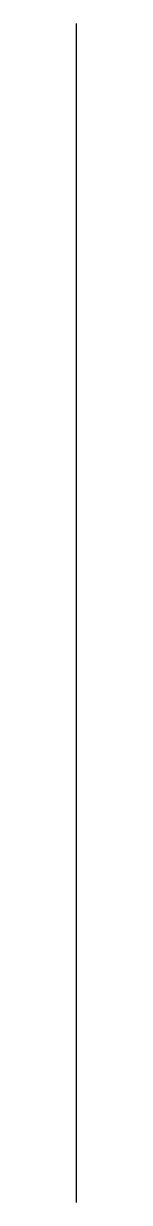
# Model space of a CAD drawing. Header units: metres. Extents: x 0 to 4, y -10000000000 to 5.
import ezdxf

# ---------------------------------------------------------------- set-up
doc = ezdxf.new("R2010")
doc.units = ezdxf.units.M
doc.linetypes.add('DASHED', pattern=[0.75, 0.5, -0.25])
doc.layers.add('PLANTA_GENERAL', color=7, linetype='CONTINUOUS')
doc.layers.add('PLANTA_GENERAL-OCULTAS', color=7, linetype='DASHED')

msp = doc.modelspace()

# ---------------------------------------------------------------- linework, layer by layer
at = {"layer": 'PLANTA_GENERAL'}
for p, q in [((0, 0), (1, -2)), ((0, -10000000000), (0, 0))]:
    msp.add_line(p, q, dxfattribs=at)
at = {"layer": 'PLANTA_GENERAL-OCULTAS'}
msp.add_line((2, 3), (4, 5), dxfattribs=at)

doc.saveas('drawing.dxf')
